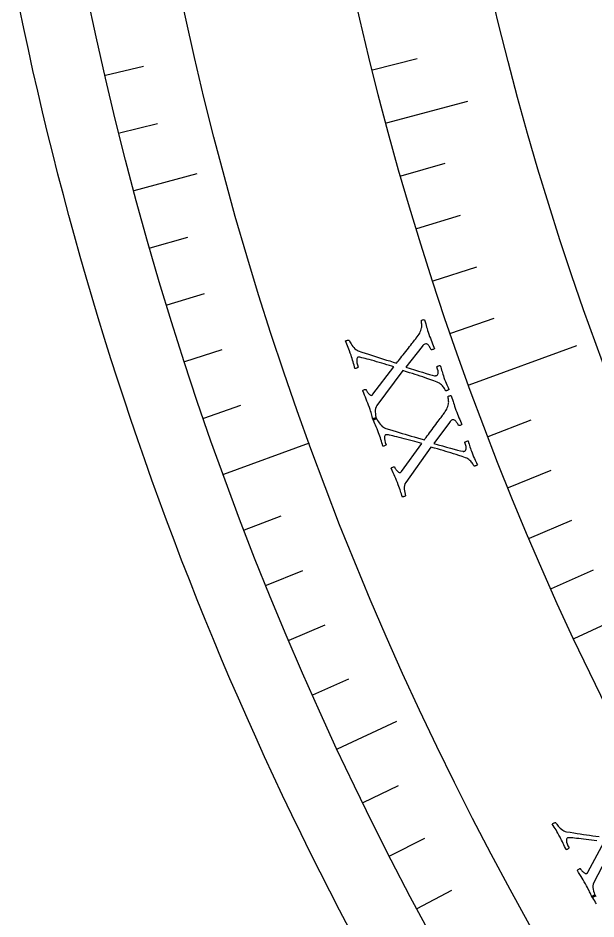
# Model space of a CAD drawing. Header units: millimetres. Extents: x -76 to 76, y -76 to 98.
# Drawn here: x -74.48 to -61.86, y -35.19 to -15.51 of the extents above; entities that cross this region are included whole.
import ezdxf

# ---------------------------------------------------------------- set-up
doc = ezdxf.new("R2010")
doc.units = ezdxf.units.MM
for name, color, linetype in [('CUT_OUTER', 1, 'Continuous'), ('ENGRAVE', 7, 'Continuous'), ('ENGRAVE_FINE', 8, 'Continuous'), ('TEXT', 5, 'Continuous')]:
    doc.layers.add(name, color=color, linetype=linetype)

msp = doc.modelspace()

# ---------------------------------------------------------------- linework, layer by layer
at = {"layer": 'CUT_OUTER'}
msp.add_lwpolyline([(-67.2446, -35.4142), (-67.4606, -35.0009), (-67.6741, -34.5864), (-67.885, -34.1705), (-68.0934, -33.7533), (-68.2993, -33.3348), (-68.5025, -32.9151), (-68.7032, -32.4942), (-68.9013, -32.072), (-69.0968, -31.6486), (-69.2897, -31.2241), (-69.4799, -30.7983), (-69.6676, -30.3714), (-69.8527, -29.9434), (-70.0351, -29.5142), (-70.2148, -29.0839), (-70.392, -28.6526), (-70.5665, -28.2201), (-70.7383, -27.7866), (-70.9075, -27.352), (-71.0739, -26.9164), (-71.2378, -26.4798), (-71.3989, -26.0422), (-71.5573, -25.6036), (-71.7131, -25.1641), (-71.8662, -24.7236), (-72.0165, -24.2822), (-72.1641, -23.8398), (-72.3091, -23.3966), (-72.4513, -22.9525), (-72.5907, -22.5075), (-72.7275, -22.0616), (-72.8615, -21.615), (-72.9927, -21.1675), (-73.1212, -20.7192), (-73.247, -20.2702), (-73.37, -19.8204), (-73.4902, -19.3698), (-73.6077, -18.9185), (-73.7224, -18.4665), (-73.8343, -18.0138), (-73.9434, -17.5604), (-74.0498, -17.1064), (-74.1534, -16.6517), (-74.2541, -16.1964), (-74.3521, -15.7405), (-74.4473, -15.284)], dxfattribs=at)
at = {"layer": 'ENGRAVE'}
for points in [[(-66.4364, -17.8016), (-64.6598, -17.3256)], [(-71.9422, -19.2768), (-70.5657, -18.908)], [(-64.6321, -23.5241), (-62.2753, -22.6664)], [(-69.9883, -25.4737), (-68.1136, -24.7913)], [(-62.3358, -29.0677), (-60.669, -28.2904)], [(-67.5018, -31.4766), (-66.2103, -30.8744)]]:
    msp.add_lwpolyline(points, dxfattribs=at)
for radius in [74.48, 74.48, 72.485, 68.78, 68.78, 65.854]:
    msp.add_circle((0, 0), radius, dxfattribs=at)
at = {"layer": 'ENGRAVE_FINE'}
for points in [[(-66.7369, -16.6394), (-65.7635, -16.3967)], [(-72.5711, -16.7544), (-71.738, -16.562)], [(-72.2676, -18.0183), (-71.438, -17.8115)], [(-66.1156, -18.9583), (-65.1512, -18.6818)], [(-65.7746, -20.1093), (-64.8153, -19.816)], [(-71.5948, -20.5295), (-70.7729, -20.2938)], [(-65.4137, -21.2542), (-64.4596, -20.9442)], [(-71.2256, -21.7758), (-70.4079, -21.5259)], [(-65.0328, -22.3926), (-64.0842, -22.066)], [(-70.8347, -23.0156), (-70.0215, -22.7514)], [(-70.4222, -24.2483), (-69.6138, -23.97)], [(-64.2117, -24.6485), (-63.2751, -24.289)], [(-63.7717, -25.7654), (-62.8416, -25.3896)], [(-69.5331, -26.6912), (-68.7349, -26.3848)], [(-63.3123, -26.8745), (-62.3889, -26.4825)], [(-69.0567, -27.9007), (-68.2639, -27.5804)], [(-62.8337, -27.9753), (-61.9172, -27.5673)], [(-68.5592, -29.1017), (-67.7722, -28.7676)], [(-68.0409, -30.2937), (-67.2598, -29.946)], [(-66.9422, -32.6499), (-66.1737, -32.2751)], [(-66.3622, -33.8132), (-65.6004, -33.4251)], [(-65.7619, -34.9662), (-65.007, -34.5648)]]:
    msp.add_lwpolyline(points, dxfattribs=at)
at = {"layer": 'TEXT'}
for points in [[(-65.5077, -22.4194), (-65.4921, -22.4643), (-65.4766, -22.507), (-65.4612, -22.5477), (-65.446, -22.5864), (-65.4309, -22.6238), (-65.4162, -22.661), (-65.4017, -22.6978), (-65.3874, -22.7345), (-65.3931, -22.7389), (-65.4016, -22.7437), (-65.413, -22.7487), (-65.4271, -22.754), (-65.441, -22.7581), (-65.4514, -22.7596), (-65.4583, -22.7584), (-65.4618, -22.7546), (-65.4657, -22.7447), (-65.4712, -22.7329), (-65.4782, -22.7191), (-65.4869, -22.7033), (-65.4968, -22.6871), (-65.5079, -22.672), (-65.52, -22.658), (-65.5332, -22.645), (-65.5473, -22.6349), (-65.5622, -22.6293), (-65.5779, -22.6283), (-65.5944, -22.6319), (-65.6091, -22.6391), (-65.6248, -22.651), (-65.6415, -22.6674), (-65.6591, -22.6885), (-66.0094, -23.1353), (-65.9145, -23.1648), (-65.8223, -23.1936), (-65.7328, -23.2218), (-65.6461, -23.2495), (-65.5656, -23.2745), (-65.4951, -23.2951), (-65.4345, -23.3112), (-65.3839, -23.323), (-65.3762, -23.3241), (-65.3688, -23.3244), (-65.3617, -23.3239), (-65.3549, -23.3227), (-65.3488, -23.3212), (-65.3442, -23.3199), (-65.3409, -23.319), (-65.3389, -23.3184), (-65.3302, -23.3132), (-65.3222, -23.3039), (-65.315, -23.2905), (-65.3084, -23.2731), (-65.3053, -23.2496), (-65.3084, -23.2179), (-65.3176, -23.1781), (-65.333, -23.13), (-65.3312, -23.1255), (-65.3258, -23.1206), (-65.3166, -23.1153), (-65.3038, -23.1096), (-65.2901, -23.1045), (-65.2781, -23.1009), (-65.268, -23.0988), (-65.2597, -23.0983), (-65.2496, -23.135), (-65.2399, -23.1696), (-65.2309, -23.2021), (-65.2223, -23.2324), (-65.2136, -23.2623), (-65.2038, -23.2935), (-65.1931, -23.3259), (-65.1813, -23.3595), (-65.1643, -23.4057), (-65.1481, -23.4479), (-65.1325, -23.486), (-65.1177, -23.5201), (-65.1039, -23.5508), (-65.0914, -23.5787), (-65.0802, -23.6039), (-65.0705, -23.6263), (-65.0758, -23.6308), (-65.0832, -23.6356), (-65.0927, -23.6406), (-65.1043, -23.6458), (-65.1165, -23.6499), (-65.1277, -23.6518), (-65.1379, -23.6513), (-65.1472, -23.6484), (-65.1501, -23.6417), (-65.1551, -23.6316), (-65.1623, -23.6181), (-65.1715, -23.6013), (-65.183, -23.5826), (-65.1968, -23.5637), (-65.2128, -23.5446), (-65.2312, -23.5252), (-65.2518, -23.5067), (-65.2747, -23.4903), (-65.3001, -23.4759), (-65.3277, -23.4637), (-65.4003, -23.4383), (-65.4679, -23.4144), (-65.5305, -23.3921), (-65.5882, -23.3714), (-65.6435, -23.3517), (-65.6989, -23.3326), (-65.7545, -23.3141), (-65.8102, -23.296), (-65.8686, -23.2776), (-65.9322, -23.2576), (-66.0011, -23.2362), (-66.0752, -23.2133), (-66.6438, -23.9745), (-66.6616, -24.0042), (-66.6737, -24.0374), (-66.6802, -24.074), (-66.6811, -24.1141), (-66.6779, -24.1547), (-66.6724, -24.1925), (-66.6645, -24.2277), (-66.6543, -24.2602), (-66.6594, -24.2658), (-66.6672, -24.2711), (-66.6776, -24.2761), (-66.6907, -24.2808), (-66.7037, -24.2847), (-66.7139, -24.2874), (-66.7212, -24.2888), (-66.7256, -24.2891), (-66.7364, -24.2518), (-66.7463, -24.2171), (-66.7555, -24.1852), (-66.7638, -24.1558), (-66.7725, -24.1264), (-66.7827, -24.0943), (-66.7945, -24.0594), (-66.8078, -24.0217), (-66.8266, -23.9702), (-66.8446, -23.9222), (-66.8618, -23.8778), (-66.8783, -23.837), (-66.8951, -23.7962), (-66.9132, -23.7521), (-66.9327, -23.7047), (-66.9535, -23.6538), (-66.9486, -23.647), (-66.9407, -23.6405), (-66.9298, -23.6344), (-66.9157, -23.6287), (-66.9019, -23.6246), (-66.8915, -23.6231), (-66.8845, -23.6243), (-66.881, -23.6282), (-66.8773, -23.6371), (-66.8718, -23.648), (-66.8645, -23.6611), (-66.8553, -23.6762), (-66.8447, -23.692), (-66.8331, -23.7069), (-66.8206, -23.7208), (-66.8071, -23.7339), (-66.7935, -23.7444), (-66.7804, -23.7508), (-66.7679, -23.7529), (-66.7559, -23.7509), (-66.7532, -23.7496), (-66.7501, -23.7477), (-66.7468, -23.7451), (-66.7431, -23.7419), (-66.7395, -23.7383), (-66.7365, -23.7348), (-66.734, -23.7313), (-66.7321, -23.7277), (-66.2724, -23.1319), (-66.3212, -23.1164), (-66.3724, -23.1005), (-66.4262, -23.0841), (-66.4824, -23.0673), (-66.5396, -23.0504), (-66.5961, -23.0338), (-66.652, -23.0174), (-66.7072, -23.0013), (-66.7604, -22.986), (-66.8102, -22.972), (-66.8566, -22.9594), (-66.8997, -22.9482), (-66.9378, -22.9385), (-66.9696, -22.9306), (-66.9949, -22.9245), (-67.0138, -22.9202), (-67.0172, -22.9197), (-67.0214, -22.9192), (-67.0263, -22.9185), (-67.032, -22.9177), (-67.0382, -22.9173), (-67.0444, -22.9176), (-67.0507, -22.9186), (-67.0572, -22.9205), (-67.0677, -22.9272), (-67.0758, -22.9392), (-67.0815, -22.9567), (-67.0849, -22.9796), (-67.0844, -23.0086), (-67.0788, -23.0447), (-67.0681, -23.0877), (-67.0522, -23.1378), (-67.0573, -23.1435), (-67.065, -23.1491), (-67.0752, -23.1548), (-67.088, -23.1604), (-67.1007, -23.165), (-67.1108, -23.1679), (-67.1183, -23.1689), (-67.1231, -23.1681), (-67.1328, -23.1318), (-67.1428, -23.0952), (-67.153, -23.0583), (-67.1635, -23.0211), (-67.1743, -22.9841), (-67.1854, -22.9475), (-67.1969, -22.9114), (-67.2088, -22.8758), (-67.2253, -22.828), (-67.2411, -22.7839), (-67.2561, -22.7435), (-67.2704, -22.7069), (-67.2844, -22.6719), (-67.2989, -22.6363), (-67.3137, -22.6), (-67.3289, -22.5632), (-67.3221, -22.5586), (-67.3132, -22.5547), (-67.3022, -22.5512), (-67.2889, -22.5483), (-67.276, -22.5461), (-67.2659, -22.5446), (-67.2587, -22.5439), (-67.2542, -22.544), (-67.251, -22.5517), (-67.2448, -22.5645), (-67.2356, -22.5823), (-67.2235, -22.6051), (-67.2088, -22.6306), (-67.1918, -22.6563), (-67.1725, -22.6824), (-67.1509, -22.7088), (-67.1275, -22.7333), (-67.1028, -22.7534), (-67.0769, -22.7693), (-67.0496, -22.7809), (-66.9725, -22.8073), (-66.8988, -22.8321), (-66.8284, -22.8555), (-66.7614, -22.8775), (-66.696, -22.8985), (-66.6305, -22.9193), (-66.5649, -22.9398), (-66.4992, -22.96), (-66.4321, -22.9806), (-66.3623, -23.0021), (-66.2897, -23.0246), (-66.2144, -23.048), (-66.195, -23.0242), (-66.1736, -22.9973), (-66.1501, -22.9674), (-66.1245, -22.9345), (-66.0976, -22.8997), (-66.07, -22.8644), (-66.0417, -22.8285), (-66.0126, -22.792), (-65.9837, -22.7558), (-65.9559, -22.7207), (-65.9291, -22.6867), (-65.9034, -22.6538), (-65.8793, -22.6229), (-65.8575, -22.595), (-65.838, -22.57), (-65.8207, -22.548), (-65.8065, -22.53), (-65.7964, -22.5171), (-65.7903, -22.5094), (-65.7883, -22.5068), (-65.7633, -22.4756), (-65.7416, -22.4461), (-65.7233, -22.4184), (-65.7084, -22.3923), (-65.6961, -22.3664), (-65.6852, -22.3391), (-65.676, -22.3103), (-65.6683, -22.2802), (-65.6644, -22.2597), (-65.6624, -22.2386), (-65.6623, -22.2169), (-65.6639, -22.1946), (-65.6667, -22.1733), (-65.6697, -22.1549), (-65.6731, -22.1392), (-65.6768, -22.1263), (-65.6764, -22.1212), (-65.6716, -22.116), (-65.6625, -22.1108), (-65.649, -22.1055), (-65.6345, -22.1014), (-65.6222, -22.0993), (-65.612, -22.0995), (-65.604, -22.1017), (-65.5904, -22.1465), (-65.5781, -22.188), (-65.5671, -22.2262), (-65.5573, -22.261), (-65.5474, -22.2959), (-65.5358, -22.3339), (-65.5226, -22.375), (-65.5077, -22.4194)], [(-64.9173, -24.0757), (-64.9005, -24.1202), (-64.8839, -24.1625), (-64.8675, -24.2028), (-64.8513, -24.2411), (-64.8353, -24.2781), (-64.8196, -24.3149), (-64.8042, -24.3514), (-64.789, -24.3876), (-64.7946, -24.3922), (-64.803, -24.3972), (-64.8142, -24.4025), (-64.8282, -24.4081), (-64.8419, -24.4126), (-64.8523, -24.4143), (-64.8592, -24.4133), (-64.8628, -24.4097), (-64.867, -24.3999), (-64.8728, -24.3881), (-64.8802, -24.3745), (-64.8892, -24.359), (-64.8996, -24.3431), (-64.911, -24.3282), (-64.9235, -24.3145), (-64.937, -24.3019), (-64.9514, -24.2922), (-64.9664, -24.287), (-64.9821, -24.2864), (-64.9985, -24.2903), (-65.0131, -24.2979), (-65.0284, -24.3102), (-65.0447, -24.3271), (-65.0617, -24.3486), (-65.4006, -24.8042), (-65.305, -24.8312), (-65.2121, -24.8577), (-65.1219, -24.8836), (-65.0345, -24.909), (-64.9534, -24.932), (-64.8824, -24.9508), (-64.8215, -24.9654), (-64.7705, -24.9759), (-64.7628, -24.9768), (-64.7554, -24.9769), (-64.7483, -24.9763), (-64.7415, -24.9748), (-64.7355, -24.9731), (-64.7309, -24.9718), (-64.7276, -24.9708), (-64.7257, -24.9702), (-64.7171, -24.9647), (-64.7094, -24.9552), (-64.7024, -24.9416), (-64.6963, -24.9241), (-64.6938, -24.9005), (-64.6977, -24.8689), (-64.7079, -24.8293), (-64.7246, -24.7816), (-64.7229, -24.7771), (-64.7176, -24.7721), (-64.7086, -24.7666), (-64.6959, -24.7606), (-64.6823, -24.7551), (-64.6704, -24.7512), (-64.6604, -24.7489), (-64.6521, -24.7481), (-64.641, -24.7846), (-64.6305, -24.8189), (-64.6206, -24.8511), (-64.6113, -24.8812), (-64.6018, -24.9109), (-64.5913, -24.9418), (-64.5797, -24.9739), (-64.5671, -25.0073), (-64.549, -25.053), (-64.5316, -25.0948), (-64.5151, -25.1325), (-64.4994, -25.1662), (-64.4848, -25.1965), (-64.4716, -25.2241), (-64.4598, -25.249), (-64.4495, -25.2711), (-64.4547, -25.2758), (-64.462, -25.2807), (-64.4713, -25.286), (-64.4828, -25.2915), (-64.4949, -25.2959), (-64.506, -25.298), (-64.5163, -25.2978), (-64.5256, -25.2952), (-64.5287, -25.2885), (-64.534, -25.2785), (-64.5415, -25.2652), (-64.5512, -25.2487), (-64.5631, -25.2303), (-64.5774, -25.2118), (-64.5939, -25.1931), (-64.6127, -25.1741), (-64.6338, -25.1561), (-64.6572, -25.1403), (-64.6828, -25.1266), (-64.7108, -25.1151), (-64.784, -25.0915), (-64.8522, -25.0694), (-64.9153, -25.0487), (-64.9735, -25.0294), (-65.0293, -25.0112), (-65.0852, -24.9935), (-65.1412, -24.9764), (-65.1974, -24.9598), (-65.2562, -24.9428), (-65.3203, -24.9245), (-65.3897, -24.9048), (-65.4644, -24.8838), (-66.0135, -25.6592), (-66.0305, -25.6893), (-66.0418, -25.7228), (-66.0474, -25.7596), (-66.0472, -25.7997), (-66.043, -25.8401), (-66.0365, -25.8778), (-66.0278, -25.9128), (-66.0168, -25.945), (-66.0217, -25.9508), (-66.0293, -25.9563), (-66.0396, -25.9615), (-66.0526, -25.9665), (-66.0655, -25.9708), (-66.0756, -25.9737), (-66.0828, -25.9754), (-66.0873, -25.9757), (-66.099, -25.9387), (-66.1098, -25.9043), (-66.1197, -25.8726), (-66.1288, -25.8435), (-66.1383, -25.8143), (-66.1493, -25.7825), (-66.162, -25.7479), (-66.1762, -25.7106), (-66.1963, -25.6595), (-66.2155, -25.612), (-66.2339, -25.568), (-66.2514, -25.5276), (-66.2692, -25.4873), (-66.2884, -25.4437), (-66.3091, -25.3968), (-66.3312, -25.3464), (-66.3265, -25.3395), (-66.3188, -25.3328), (-66.308, -25.3265), (-66.2941, -25.3204), (-66.2804, -25.3159), (-66.27, -25.3142), (-66.263, -25.3152), (-66.2594, -25.319), (-66.2555, -25.3278), (-66.2497, -25.3386), (-66.242, -25.3515), (-66.2325, -25.3664), (-66.2215, -25.3819), (-66.2095, -25.3964), (-66.1967, -25.4101), (-66.1829, -25.4228), (-66.1689, -25.433), (-66.1557, -25.439), (-66.1431, -25.4408), (-66.1313, -25.4385), (-66.1285, -25.4371), (-66.1255, -25.4351), (-66.1222, -25.4325), (-66.1186, -25.4292), (-66.1152, -25.4255), (-66.1123, -25.4219), (-66.1099, -25.4183), (-66.108, -25.4147), (-65.6636, -24.8074), (-65.7128, -24.7932), (-65.7644, -24.7786), (-65.8186, -24.7636), (-65.8752, -24.7482), (-65.9328, -24.7327), (-65.9897, -24.7175), (-66.046, -24.7026), (-66.1016, -24.6879), (-66.1551, -24.6739), (-66.2053, -24.6612), (-66.252, -24.6498), (-66.2954, -24.6397), (-66.3337, -24.631), (-66.3657, -24.6239), (-66.3911, -24.6184), (-66.4101, -24.6146), (-66.4135, -24.6142), (-66.4177, -24.6138), (-66.4227, -24.6132), (-66.4284, -24.6126), (-66.4346, -24.6123), (-66.4408, -24.6128), (-66.4471, -24.614), (-66.4535, -24.616), (-66.4638, -24.6229), (-66.4716, -24.6352), (-66.4769, -24.6528), (-66.4797, -24.6758), (-66.4785, -24.7048), (-66.472, -24.7407), (-66.4602, -24.7835), (-66.443, -24.8331), (-66.448, -24.8389), (-66.4555, -24.8448), (-66.4656, -24.8507), (-66.4782, -24.8566), (-66.4908, -24.8616), (-66.5009, -24.8647), (-66.5083, -24.8659), (-66.5131, -24.8652), (-66.5237, -24.8291), (-66.5346, -24.7928), (-66.5458, -24.7562), (-66.5572, -24.7193), (-66.5689, -24.6825), (-66.581, -24.6463), (-66.5934, -24.6105), (-66.6062, -24.5752), (-66.6239, -24.5278), (-66.6408, -24.4841), (-66.6569, -24.4441), (-66.672, -24.4079), (-66.687, -24.3733), (-66.7023, -24.338), (-66.7181, -24.3022), (-66.7342, -24.2657), (-66.7276, -24.261), (-66.7188, -24.2568), (-66.7078, -24.2531), (-66.6946, -24.2499), (-66.6818, -24.2473), (-66.6717, -24.2456), (-66.6645, -24.2447), (-66.66, -24.2446), (-66.6566, -24.2523), (-66.6501, -24.2649), (-66.6405, -24.2824), (-66.6278, -24.3049), (-66.6125, -24.33), (-66.5948, -24.3554), (-66.5748, -24.381), (-66.5526, -24.4068), (-66.5285, -24.4306), (-66.5034, -24.4501), (-66.477, -24.4653), (-66.4495, -24.4763), (-66.3717, -24.5007), (-66.2974, -24.5236), (-66.2264, -24.5453), (-66.1589, -24.5655), (-66.093, -24.5849), (-66.027, -24.604), (-65.9609, -24.6228), (-65.8947, -24.6413), (-65.8271, -24.6602), (-65.7568, -24.6799), (-65.6836, -24.7006), (-65.6078, -24.7221), (-65.589, -24.6978), (-65.5682, -24.6704), (-65.5455, -24.6399), (-65.5208, -24.6063), (-65.4948, -24.5709), (-65.4681, -24.5348), (-65.4406, -24.4982), (-65.4125, -24.461), (-65.3845, -24.4241), (-65.3576, -24.3883), (-65.3317, -24.3536), (-65.3068, -24.3201), (-65.2836, -24.2886), (-65.2625, -24.2601), (-65.2436, -24.2347), (-65.2268, -24.2122), (-65.2132, -24.1938), (-65.2034, -24.1807), (-65.1975, -24.1728), (-65.1955, -24.1702), (-65.1713, -24.1384), (-65.1504, -24.1084), (-65.1328, -24.0802), (-65.1186, -24.0537), (-65.1069, -24.0275), (-65.0968, -23.9999), (-65.0882, -23.971), (-65.0813, -23.9406), (-65.078, -23.9201), (-65.0765, -23.8989), (-65.0769, -23.8772), (-65.0791, -23.8549), (-65.0824, -23.8338), (-65.0859, -23.8154), (-65.0897, -23.7998), (-65.0938, -23.787), (-65.0934, -23.7819), (-65.0888, -23.7766), (-65.0798, -23.7711), (-65.0665, -23.7655), (-65.0521, -23.761), (-65.0398, -23.7587), (-65.0296, -23.7585), (-65.0215, -23.7606), (-65.0068, -23.805), (-64.9935, -23.8462), (-64.9815, -23.8841), (-64.9709, -23.9187), (-64.9601, -23.9532), (-64.9475, -23.9909), (-64.9333, -24.0317), (-64.9173, -24.0757)]]:
    msp.add_lwpolyline(points, close=True, dxfattribs=at)
for points in [[(-61.8387, -33.4857), (-61.8969, -33.4781), (-61.9561, -33.4706), (-62.0145, -33.4633), (-62.0723, -33.4562), (-62.1294, -33.4492), (-62.1844, -33.4426), (-62.2358, -33.4369), (-62.2836, -33.4319), (-62.3279, -33.4278), (-62.3671, -33.4244), (-62.3997, -33.4217), (-62.4257, -33.4198), (-62.445, -33.4186), (-62.4485, -33.4187), (-62.4527, -33.4188), (-62.4577, -33.4189), (-62.4634, -33.419), (-62.4696, -33.4196), (-62.4757, -33.4209), (-62.4818, -33.423), (-62.4878, -33.4258), (-62.4971, -33.4341), (-62.5032, -33.4473), (-62.506, -33.4655), (-62.5056, -33.4886), (-62.5005, -33.5172), (-62.4892, -33.5519), (-62.4717, -33.5927), (-62.4479, -33.6395), (-62.4521, -33.6459), (-62.4587, -33.6528), (-62.4679, -33.66), (-62.4796, -33.6675), (-62.4914, -33.6742), (-62.5009, -33.6786), (-62.5081, -33.6808), (-62.513, -33.6808), (-62.5284, -33.6465), (-62.5442, -33.612), (-62.5602, -33.5773), (-62.5765, -33.5423), (-62.5931, -33.5074), (-62.61, -33.4732), (-62.6272, -33.4394), (-62.6446, -33.4062), (-62.6687, -33.3616), (-62.6913, -33.3206), (-62.7127, -33.2832), (-62.7326, -33.2494), (-62.7522, -33.2171), (-62.7722, -33.1843), (-62.7926, -33.1509), (-62.8135, -33.117), (-62.8076, -33.1114), (-62.7995, -33.1061), (-62.7891, -33.1009), (-62.7765, -33.0959), (-62.7641, -33.0916), (-62.7544, -33.0885), (-62.7473, -33.0867), (-62.7429, -33.086), (-62.7385, -33.0931), (-62.7303, -33.1047), (-62.7184, -33.1208), (-62.7028, -33.1414), (-62.6842, -33.1641), (-62.6632, -33.1868), (-62.64, -33.2095), (-62.6144, -33.2321), (-62.5874, -33.2524), (-62.5598, -33.2683), (-62.5316, -33.2798), (-62.5029, -33.2868), (-62.4225, -33.3004), (-62.3457, -33.3131), (-62.2725, -33.3249), (-62.2028, -33.3357), (-62.1349, -33.346), (-62.0669, -33.3559), (-61.9989, -33.3656), (-61.9308, -33.3749), (-61.8613, -33.3844), (-61.7889, -33.3944)], [(-61.4715, -33.5566), (-61.91, -34.3995), (-61.9228, -34.4316), (-61.9294, -34.4663), (-61.9299, -34.5035), (-61.9243, -34.5433), (-61.9146, -34.5828), (-61.9031, -34.6192), (-61.8897, -34.6527), (-61.8744, -34.6831), (-61.8785, -34.6895), (-61.8853, -34.696), (-61.8948, -34.7026), (-61.9069, -34.7093), (-61.9191, -34.7152), (-61.9287, -34.7195), (-61.9357, -34.7222), (-61.9401, -34.7231), (-61.9567, -34.6881), (-61.9721, -34.6555), (-61.9863, -34.6254), (-61.9992, -34.5977), (-62.0125, -34.5702), (-62.0278, -34.5401), (-62.0451, -34.5075), (-62.0642, -34.4725), (-62.0911, -34.4247), (-62.1166, -34.3802), (-62.1408, -34.3391), (-62.1636, -34.3015), (-62.1867, -34.264), (-62.2117, -34.2234), (-62.2386, -34.1797), (-62.2673, -34.1329), (-62.2636, -34.1253), (-62.2569, -34.1177), (-62.247, -34.1099), (-62.2341, -34.102), (-62.2211, -34.0957), (-62.2111, -34.0926), (-62.204, -34.0927), (-62.1999, -34.0959), (-62.1948, -34.1041), (-62.1876, -34.114), (-62.1783, -34.1257), (-62.1668, -34.1392), (-62.1538, -34.153), (-62.14, -34.1658), (-62.1254, -34.1776), (-62.11, -34.1883), (-62.0948, -34.1965), (-62.0809, -34.2007), (-62.0682, -34.2008), (-62.0567, -34.1968), (-62.0542, -34.1951), (-62.0515, -34.1928), (-62.0486, -34.1897), (-62.0455, -34.1859), (-62.0425, -34.1818), (-62.0401, -34.1778), (-62.0383, -34.174), (-62.0369, -34.1702), (-61.6793, -33.508)], [(-61.8472, -34.8651), (-61.8681, -34.8318), (-61.8884, -34.8), (-61.9092, -34.7677), (-61.9305, -34.7348), (-61.9523, -34.7014), (-61.9465, -34.6957), (-61.9385, -34.6901), (-61.9283, -34.6847), (-61.9158, -34.6794), (-61.9035, -34.6748), (-61.8939, -34.6715), (-61.8869, -34.6694), (-61.8825, -34.6687), (-61.8779, -34.6757), (-61.8694, -34.6871), (-61.8571, -34.7029)]]:
    msp.add_lwpolyline(points, dxfattribs=at)

doc.saveas('drawing.dxf')
